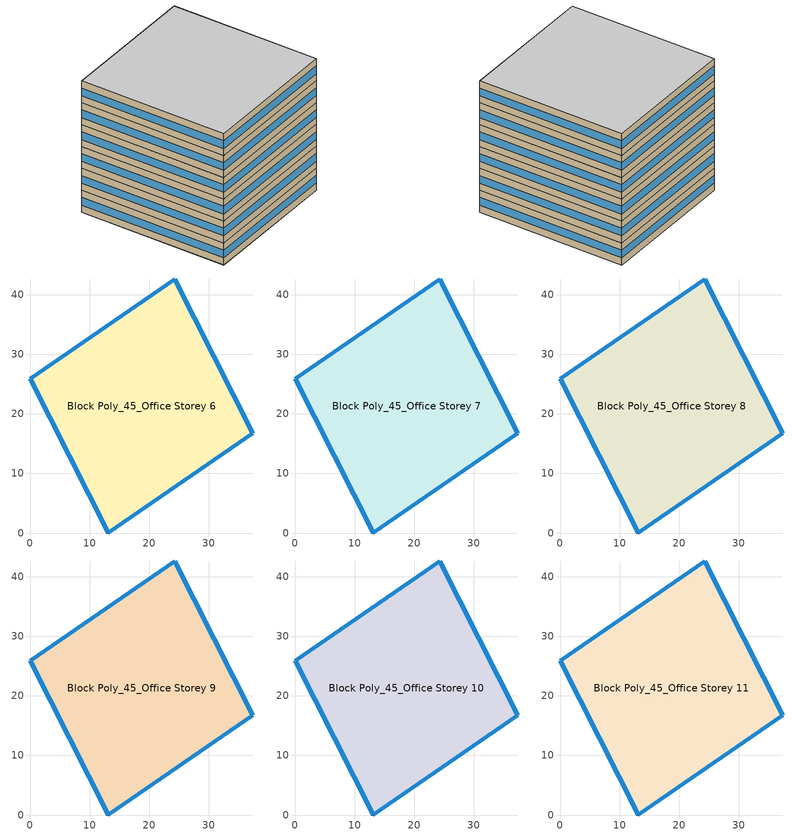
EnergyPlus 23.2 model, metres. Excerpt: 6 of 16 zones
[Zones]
Block Poly_45_Office Storey 6
 floor to Block Poly_45_Office Storey 5 (HSCWZ_Public&Industrial_2005_FloorSlab): 24.26,42.64 37.42,16.72 13.16,0 0,25.91 z24
 wall outside (HSCWZ_Public&Industrial_2005_ExtWall): 0,25.91 13.16,0 37.42,16.72 24.26,42.64 0,25.91 z24:28
 window (HSCWZ_Public&Industrial_2005_Win): 0.01,25.9 13.15,0.01 / 13.17,0.01 37.41,16.71 / 37.42,16.73 24.27,42.62 / 24.25,42.63 0.01,25.92 z25.3:26.7
Block Poly_45_Office Storey 7
 floor to Block Poly_45_Office Storey 6 (HSCWZ_Public&Industrial_2005_FloorSlab): 24.26,42.64 37.42,16.72 13.16,0 0,25.91 z28
 wall outside (HSCWZ_Public&Industrial_2005_ExtWall): 0,25.91 13.16,0 37.42,16.72 24.26,42.64 0,25.91 z28:32
 window (HSCWZ_Public&Industrial_2005_Win): 0.01,25.9 13.15,0.01 / 13.17,0.01 37.41,16.71 / 37.42,16.73 24.27,42.62 / 24.25,42.63 0.01,25.92 z29.3:30.7
Block Poly_45_Office Storey 8
 floor to Block Poly_45_Office Storey 7 (HSCWZ_Public&Industrial_2005_FloorSlab): 24.26,42.64 37.42,16.72 13.16,0 0,25.91 z32
 wall outside (HSCWZ_Public&Industrial_2005_ExtWall): 0,25.91 13.16,0 37.42,16.72 24.26,42.64 0,25.91 z32:36
 window (HSCWZ_Public&Industrial_2005_Win): 0.01,25.9 13.15,0.01 / 13.17,0.01 37.41,16.71 / 37.42,16.73 24.27,42.62 / 24.25,42.63 0.01,25.92 z33.3:34.7
Block Poly_45_Office Storey 9
 floor to Block Poly_45_Office Storey 8 (HSCWZ_Public&Industrial_2005_FloorSlab): 24.26,42.64 37.42,16.72 13.16,0 0,25.91 z36
 wall outside (HSCWZ_Public&Industrial_2005_ExtWall): 0,25.91 13.16,0 37.42,16.72 24.26,42.64 0,25.91 z36:40
 window (HSCWZ_Public&Industrial_2005_Win): 0.01,25.9 13.15,0.01 / 13.17,0.01 37.41,16.71 / 37.42,16.73 24.27,42.62 / 24.25,42.63 0.01,25.92 z37.3:38.7
Block Poly_45_Office Storey 10
 floor to Block Poly_45_Office Storey 9 (HSCWZ_Public&Industrial_2005_FloorSlab): 24.26,42.64 37.42,16.72 13.16,0 0,25.91 z40
 wall outside (HSCWZ_Public&Industrial_2005_ExtWall): 0,25.91 13.16,0 37.42,16.72 24.26,42.64 0,25.91 z40:44
 window (HSCWZ_Public&Industrial_2005_Win): 0.01,25.9 13.15,0.01 / 13.17,0.01 37.41,16.71 / 37.42,16.73 24.27,42.62 / 24.25,42.63 0.01,25.92 z41.3:42.7
Block Poly_45_Office Storey 11
 floor to Block Poly_45_Office Storey 10 (HSCWZ_Public&Industrial_2005_FloorSlab): 24.26,42.64 37.42,16.72 13.16,0 0,25.91 z44
 wall outside (HSCWZ_Public&Industrial_2005_ExtWall): 0,25.91 13.16,0 37.42,16.72 24.26,42.64 0,25.91 z44:48
 window (HSCWZ_Public&Industrial_2005_Win): 0.01,25.9 13.15,0.01 / 13.17,0.01 37.41,16.71 / 37.42,16.73 24.27,42.62 / 24.25,42.63 0.01,25.92 z45.3:46.7
 ceiling to Block Poly_45_Office Storey 12 (HSCWZ_Public&Industrial_2005_FloorSlab): 37.42,16.72 24.26,42.64 0,25.91 13.16,0 z48
[BUILDING]
shang4hai3shi4_Office_4_2_2005: North Axis=0; Terrain=City; Loads Convergence Tolerance Value=0.04; Temperature Convergence Tolerance Value=0.4; Solar Distribution=FullExterior; Maximum Number of Warmup Days=25; Minimum Number of Warmup Days=1
[MATERIAL] Thermal Absorptance=0.9; Solar Absorptance=0.7; Visible Absorptance=0.7
Name | Roughness | Thickness | Conductivity | Density | Specific Heat
Concrete | MediumRough | 0.1 | 1.7 | 2240 | 900
Brick | MediumRough | 0.1 | 0.72 | 1920 | 840
Tile | Smooth | 0.02 | 1.3 | 2200 | 900
Insulation 0.011 | Rough | 0.011 | 0.04 | 40 | 1500
Insulation 0.021 | Rough | 0.021 | 0.04 | 40 | 1500
[WINDOWMATERIAL:SIMPLEGLAZINGSYSTEM]
HSCWZ_Public&Industrial_2005_Win_material: UFactor=3.175; Solar Heat Gain Coefficient=0.485
[CONSTRUCTION]
HSCWZ_Public&Industrial_2005_FloorSlab: Tile, Concrete, Insulation 0.021, Concrete, Tile
HSCWZ_Public&Industrial_2005_Win: HSCWZ_Public&Industrial_2005_Win_material
HSCWZ_Public&Industrial_2005_ExtWall: Brick, Concrete, Insulation 0.011
[ZONE] Type=1; Multiplier=1; Ceiling Height=autocalculate; Volume=autocalculate; Floor Area=autocalculate; Part of Total Floor Area=Yes
Block Poly_45_Office Storey 6; Block Poly_45_Office Storey 7; Block Poly_45_Office Storey 8; Block Poly_45_Office Storey 9; Block Poly_45_Office Storey 10; Block Poly_45_Office Storey 11
[PEOPLE] Number of People Schedule=People_Schedule; Number of People Calculation Method=Area/Person; Floor Area per Person=17; Fraction Radiant=0.3; Sensible Heat Fraction=autocalculate; Activity Level Schedule=CN_GenericActivityLevel; Carbon Dioxide Generation Rate=3.82e-08; Enable ASHRAE 55 Comfort Warnings=No; Mean Radiant Temperature Calculation Type=ZoneAveraged; Clothing Insulation Calculation Method=ClothingInsulationSchedule; Cold Stress Temperature Threshold=15.56; Heat Stress Temperature Threshold=30
Name | Zone or ZoneList or Space or SpaceList
People_Block Poly_45_Office Storey 6 | Block Poly_45_Office Storey 6
People_Block Poly_45_Office Storey 7 | Block Poly_45_Office Storey 7
People_Block Poly_45_Office Storey 8 | Block Poly_45_Office Storey 8
People_Block Poly_45_Office Storey 9 | Block Poly_45_Office Storey 9
People_Block Poly_45_Office Storey 10 | Block Poly_45_Office Storey 10
People_Block Poly_45_Office Storey 11 | Block Poly_45_Office Storey 11
[LIGHTS] Schedule=Lights_Schedule; Design Level Calculation Method=Watts/Area; Watts per Zone Floor Area=11; Return Air Fraction=0; Fraction Radiant=0; Fraction Visible=0; Fraction Replaceable=1; EndUse Subcategory=General; Return Air Fraction Calculated from Plenum Temperature=No; Return Air Fraction Function of Plenum Temperature Coefficient 1=0; Return Air Fraction Function of Plenum Temperature Coefficient 2=0
Name | Zone or ZoneList or Space or SpaceList
Lights_Block Poly_45_Office Storey 6 | Block Poly_45_Office Storey 6
Lights_Block Poly_45_Office Storey 7 | Block Poly_45_Office Storey 7
Lights_Block Poly_45_Office Storey 8 | Block Poly_45_Office Storey 8
Lights_Block Poly_45_Office Storey 9 | Block Poly_45_Office Storey 9
Lights_Block Poly_45_Office Storey 10 | Block Poly_45_Office Storey 10
Lights_Block Poly_45_Office Storey 11 | Block Poly_45_Office Storey 11
[ELECTRICEQUIPMENT] Schedule=ElectricEquipment_Schedule; Design Level Calculation Method=Watts/Area; Watts per Zone Floor Area=10; Fraction Latent=0; Fraction Radiant=0; Fraction Lost=0; EndUse Subcategory=General
Name | Zone or ZoneList or Space or SpaceList
ElectricEquipment_Block Poly_45_Office Storey 6 | Block Poly_45_Office Storey 6
ElectricEquipment_Block Poly_45_Office Storey 7 | Block Poly_45_Office Storey 7
ElectricEquipment_Block Poly_45_Office Storey 8 | Block Poly_45_Office Storey 8
ElectricEquipment_Block Poly_45_Office Storey 9 | Block Poly_45_Office Storey 9
ElectricEquipment_Block Poly_45_Office Storey 10 | Block Poly_45_Office Storey 10
ElectricEquipment_Block Poly_45_Office Storey 11 | Block Poly_45_Office Storey 11
[ZONEINFILTRATION:DESIGNFLOWRATE] Schedule=AirEx_ConditionedTime_Schedule; Design Flow Rate Calculation Method=AirChanges/Hour; Air Changes per Hour=1; Constant Term Coefficient=1; Temperature Term Coefficient=0; Velocity Term Coefficient=0; Velocity Squared Term Coefficient=0
Name | Zone or ZoneList or Space or SpaceList
Infil 7 | Block Poly_45_Office Storey 6
Infil 8 | Block Poly_45_Office Storey 7
Infil 9 | Block Poly_45_Office Storey 8
Infil 10 | Block Poly_45_Office Storey 9
Infil 11 | Block Poly_45_Office Storey 10
Infil 12 | Block Poly_45_Office Storey 11
[HVACTEMPLATE:ZONE:IDEALLOADSAIRSYSTEM] Template Thermostat=HVACTemp; System Availability Schedule=HVAC_ConditionedTime_Schedule; Maximum Heating Supply Air Temperature=50; Minimum Cooling Supply Air Temperature=13; Maximum Heating Supply Air Humidity Ratio=0.0156; Minimum Cooling Supply Air Humidity Ratio=0.0077; Heating Limit=NoLimit; Cooling Limit=NoLimit; Heating Availability Schedule=Heating_Period_Schedule; Cooling Availability Schedule=Cooling_Period_Schedule; Dehumidification Control Type=ConstantSensibleHeatRatio; Cooling Sensible Heat Ratio=0.7; Dehumidification Setpoint=60; Humidification Control Type=None; Humidification Setpoint=30; Outdoor Air Method=None; Outdoor Air Flow Rate per Person=0.00944; Outdoor Air Flow Rate per Zone Floor Area=0; Outdoor Air Flow Rate per Zone=0; Demand Controlled Ventilation Type=None; Outdoor Air Economizer Type=NoEconomizer; Heat Recovery Type=None; Sensible Heat Recovery Effectiveness=0.7; Latent Heat Recovery Effectiveness=0.65
Block Poly_45_Office Storey 6; Block Poly_45_Office Storey 7; Block Poly_45_Office Storey 8; Block Poly_45_Office Storey 9; Block Poly_45_Office Storey 10; Block Poly_45_Office Storey 11
[SCHEDULE:COMPACT]
People_Schedule; Lights_Schedule: Through: 12/31, For: Weekdays, Until: 07:00, 0, Until: 08:00, 0.1, Until: 09:00, 0.5, Until: 12:00, 0.95, Until: 14:00, 0.8, Until: 18:00, 0.95, Until: 20:00, 0.3, Until: 24:00, 0, For: AllOtherDays, Until: 24:00, 0
ElectricEquipment_Schedule: Through: 12/31, For: Weekdays, Until: 07:00, 0, Until: 08:00, 0.1, Until: 09:00, 0.5, Until: 12:00, 0.95, Until: 14:00, 0.5, Until: 18:00, 0.95, Until: 20:00, 0.3, Until: 24:00, 0, For: AllOtherDays, Until: 24:00, 0
Heating_Period_Schedule: Through: 04/15, For: AllDays, Until: 24:00, 1, Through: 11/01, For: AllDays, Until: 24:00, 0, Through: 12/31, For: AllDays, Until: 24:00, 1
Cooling_Period_Schedule: Through: 04/15, For: AllDays, Until: 24:00, 0, Through: 10/31, For: AllDays, Until: 24:00, 1, Through: 12/31, For: AllDays, Until: 24:00, 0
HVAC_ConditionedTime_Schedule: Through: 12/31, For: Weekdays, Until: 08:00, 0, Until: 18:00, 1, Until: 24:00, 0, For: AllOtherDays, Until: 24:00, 0
AirEx_ConditionedTime_Schedule: Through: 12/31, For: Weekdays, Until: 07:00, 0, Until: 20:00, 1.5, Until: 24:00, 0, For: AllOtherDays, Until: 24:00, 0
CN_GenericActivityLevel: Through: 12/31, For: Weekdays, Until: 08:00, 80, Until: 18:00, 120, Until: 24:00, 80, For: AllOtherDays, Until: 24:00, 80
